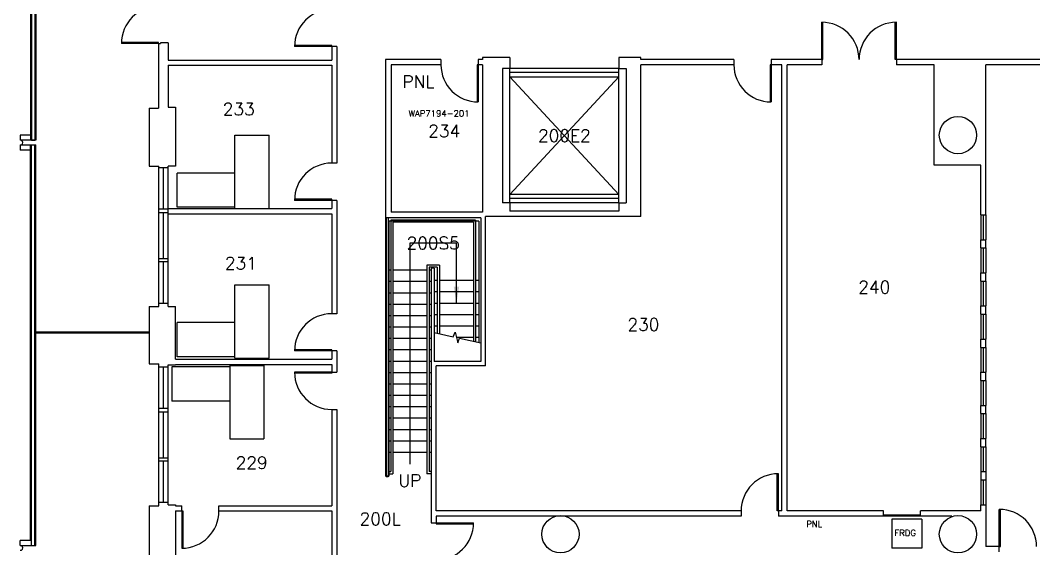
# Model space of a CAD drawing. Header units: inches. Extents: x -10292 to -5324, y 13582 to 17307.
# Drawn here: x -9741 to -8762, y 15425 to 15935 of the extents above; entities that cross this region are included whole.
import ezdxf

# ---------------------------------------------------------------- set-up
doc = ezdxf.new("R2010")
doc.units = ezdxf.units.IN
doc.header["$MEASUREMENT"] = 0
for name, color, linetype in [('A-AREA-IDEN', 7, 'Continuous'), ('A-COLS', 1, 'Continuous'), ('A-DOOR', 3, 'Continuous'), ('A-EQPM', 9, 'Continuous'), ('A-FLOR', 9, 'Continuous'), ('A-FLOR-EVTR', 3, 'Continuous'), ('A-FLOR-HRAL', 4, 'Continuous'), ('A-FLOR-STRS', 9, 'Continuous'), ('A-FURN', 9, 'Continuous'), ('A-GLAZ', 5, 'Continuous'), ('A-WALL-FULL', 7, 'Continuous'), ('T-WIFI-WAPS', 8, 'Continuous')]:
    doc.layers.add(name, color=color, linetype=linetype)
doc.styles.get("Standard").update_dxf_attribs({"font": 'romans.shx', "height": 12})
doc.dimstyles.get("Standard").update_dxf_attribs({"dimtxt": 0.18, "dimasz": 0.18, "dimexe": 0.18, "dimexo": 0.0625, "dimgap": 0.09, "dimtad": 0, "dimtih": 1, "dimtoh": 1, "dimdec": 4, "dimzin": 0, "dimdsep": 46, "dimtxsty": 'Standard', "dimcen": 0.09, "dimadec": 0, "dimazin": 0, "dimtfac": 1, "dimtdec": 4, "dimtofl": 0, "dimtmove": 0, "dimatfit": 3, "dimfxl": 0, "dimtolj": 1, "dimtzin": 0, "dimarcsym": 0})

msp = doc.modelspace()

# ---------------------------------------------------------------- linework, layer by layer
at = {"layer": 'A-COLS'}
for centre in [(-8834.81, 15824.31), (-9218.81, 15438.81), (-8834.81, 15438.81)]:
    msp.add_circle(centre, 18, dxfattribs=at)
at = {"layer": 'A-DOOR'}
for p, q in [((-8966.31, 15897.31), (-8966.31, 15933.31)), ((-8965.31, 15897.31), (-8965.31, 15933.31)), ((-8895.31, 15897.31), (-8895.31, 15933.31)), ((-8894.31, 15897.31), (-8894.31, 15933.31)), ((-9607.31, 15913.81), (-9643.06, 15913.81)), ((-9607.31, 15912.81), (-9643.06, 15912.81)), ((-9607.31, 15912.81), (-9607.31, 15913.81)), ((-9439.81, 15910.81), (-9475.81, 15910.81)), ((-9439.81, 15909.81), (-9475.81, 15909.81)), ((-9439.81, 15909.81), (-9439.81, 15910.81)), ((-8966.31, 15897.31), (-8965.31, 15897.31)), ((-8894.31, 15897.31), (-8895.31, 15897.31)), ((-9298.31, 15892.31), (-9299.31, 15892.31)), ((-9299.31, 15892.31), (-9299.31, 15856.31)), ((-9298.31, 15892.31), (-9298.31, 15856.31)), ((-9015.31, 15892.31), (-9016.31, 15892.31)), ((-9016.31, 15892.31), (-9016.31, 15856.31)), ((-9015.31, 15892.31), (-9015.31, 15856.31)), ((-9439.81, 15762.31), (-9475.81, 15762.31)), ((-9439.81, 15761.31), (-9475.81, 15761.31)), ((-9439.81, 15761.31), (-9439.81, 15762.31)), ((-9439.81, 15616.81), (-9475.81, 15616.81)), ((-9439.81, 15615.81), (-9475.81, 15615.81)), ((-9439.81, 15615.81), (-9439.81, 15616.81)), ((-9439.81, 15595.31), (-9475.81, 15595.31)), ((-9439.81, 15594.31), (-9475.81, 15594.31)), ((-9439.81, 15595.31), (-9439.81, 15594.31)), ((-9009.31, 15461.31), (-9009.31, 15497.31)), ((-9008.31, 15461.31), (-9008.31, 15497.31)), ((-8794.81, 15426.81), (-8794.81, 15462.81)), ((-8793.81, 15426.81), (-8793.81, 15462.81)), ((-9584.81, 15461.31), (-9584.81, 15425.31)), ((-9584.81, 15461.31), (-9583.81, 15461.31)), ((-9583.81, 15461.31), (-9583.81, 15425.31)), ((-9008.31, 15461.31), (-9009.31, 15461.31)), ((-8870.81, 15457.31), (-8906.81, 15457.31)), ((-8870.81, 15456.31), (-8906.81, 15456.31)), ((-8870.81, 15456.31), (-8870.81, 15457.31)), ((-9338.81, 15449.81), (-9302.81, 15449.81)), ((-9338.81, 15449.81), (-9338.81, 15448.81)), ((-9338.81, 15448.81), (-9302.81, 15448.81)), ((-8794.81, 15426.81), (-8793.81, 15426.81))]:
    msp.add_line(p, q, dxfattribs=at)
for centre, radius, start, end in [((-9607.31, 15912.81), 35.75, 90, 180), ((-9439.81, 15909.81), 36, 90, 180), ((-8966.31, 15897.31), 36, 0, 90), ((-8894.31, 15897.31), 36, 90, 180), ((-9298.31, 15892.31), 36, 180, 270), ((-9015.31, 15892.31), 36, 180, 270), ((-9439.81, 15761.31), 36, 90, 180), ((-9439.81, 15615.81), 36, 90, 180), ((-9439.81, 15595.31), 36, 180, 270), ((-9008.31, 15461.31), 36, 90, 180), ((-8794.81, 15426.81), 36, 0, 90), ((-9584.81, 15461.31), 36, 270, 0), ((-9338.81, 15449.81), 36, 270, 0)]:
    msp.add_arc(centre, radius, start, end, dxfattribs=at)
at = {"layer": 'A-EQPM'}
for p, q in [((-8898.81, 15453.31), (-8898.81, 15425.31)), ((-8869.81, 15453.31), (-8898.81, 15453.31)), ((-8869.81, 15453.31), (-8869.81, 15425.31)), ((-8869.81, 15425.31), (-8898.81, 15425.31))]:
    msp.add_line(p, q, dxfattribs=at)
at = {"layer": 'A-FLOR'}
for p, q in [((-9730.76, 16203.81), (-9730.76, 15819.31)), ((-9725.76, 16198.81), (-9725.76, 15819.31)), ((-9740.76, 15824.31), (-9740.76, 15819.31)), ((-9730.76, 15824.31), (-9740.76, 15824.31)), ((-9725.76, 15819.31), (-9740.76, 15819.31)), ((-9740.76, 15814.81), (-9725.76, 15814.81)), ((-9740.76, 15814.81), (-9740.76, 15809.81)), ((-9730.76, 15432.81), (-9730.76, 15814.81)), ((-9725.76, 15427.81), (-9725.76, 15814.81)), ((-9730.76, 15809.81), (-9740.76, 15809.81)), ((-9297.81, 15741.31), (-9384.81, 15741.31)), ((-9297.81, 15741.31), (-9297.81, 15624.12)), ((-9730.76, 15432.81), (-9740.76, 15432.81)), ((-9740.76, 15427.81), (-9740.76, 15432.81)), ((-9740.76, 15427.81), (-9725.76, 15427.81))]:
    msp.add_line(p, q, dxfattribs=at)
for centre in [(-9740.53, 15817.06), (-9740.53, 15425.56)]:
    msp.add_arc(centre, 2.26, 263.97442, 96.02558, dxfattribs=at)
at = {"layer": 'A-FLOR-EVTR'}
for p, q in [((-9162.31, 15888.81), (-9267.81, 15888.81)), ((-9267.81, 15758.81), (-9267.81, 15888.81)), ((-9162.31, 15884.69), (-9267.81, 15884.69)), ((-9162.31, 15758.81), (-9162.31, 15888.81)), ((-9267.81, 15880.56), (-9162.31, 15767.06)), ((-9162.31, 15880.56), (-9267.81, 15767.06)), ((-9267.81, 15880.56), (-9162.31, 15880.56)), ((-9162.31, 15767.06), (-9267.81, 15767.06)), ((-9162.31, 15762.94), (-9267.81, 15762.94)), ((-9162.31, 15758.81), (-9267.81, 15758.81))]:
    msp.add_line(p, q, dxfattribs=at)
at = {"layer": 'A-FLOR-HRAL'}
for p, q in [((-9729.76, 16198.81), (-9729.76, 15819.31)), ((-9726.76, 16198.81), (-9726.76, 15819.31)), ((-9729.76, 15819.31), (-9726.76, 15819.31)), ((-9729.76, 15814.81), (-9726.76, 15814.81)), ((-9729.76, 15427.81), (-9729.76, 15814.81)), ((-9726.76, 15427.81), (-9726.76, 15814.81)), ((-9387.31, 15744.31), (-9387.31, 15494.31)), ((-9385.31, 15744.31), (-9385.31, 15494.31)), ((-9382.81, 15742.31), (-9382.81, 15499.31)), ((-9300.81, 15742.31), (-9382.81, 15742.31)), ((-9380.81, 15740.31), (-9380.81, 15497.31)), ((-9302.81, 15740.31), (-9380.81, 15740.31)), ((-9302.81, 15740.31), (-9302.81, 15625.21)), ((-9300.81, 15742.31), (-9300.81, 15624.77)), ((-9347.81, 15698.81), (-9347.81, 15497.31)), ((-9335.81, 15698.81), (-9347.81, 15698.81)), ((-9345.81, 15696.81), (-9345.81, 15499.31)), ((-9337.81, 15696.81), (-9345.81, 15696.81)), ((-9337.81, 15696.81), (-9337.81, 15632.85)), ((-9335.81, 15698.81), (-9335.81, 15632.42)), ((-9725.76, 15634.31), (-9616.26, 15634.31)), ((-9725.76, 15633.31), (-9616.26, 15633.31)), ((-9385.31, 15494.31), (-9387.31, 15494.31)), ((-9384.81, 15499.31), (-9382.81, 15499.31)), ((-9384.81, 15497.31), (-9380.81, 15497.31)), ((-9343.81, 15497.31), (-9347.81, 15497.31)), ((-9343.81, 15499.31), (-9345.81, 15499.31)), ((-9729.76, 15427.81), (-9726.76, 15427.81))]:
    msp.add_line(p, q, dxfattribs=at)
at = {"layer": 'A-FLOR-STRS'}
for p, q in [((-9387.81, 15744.31), (-9387.81, 15494.81)), ((-9384.81, 15741.31), (-9384.81, 15494.81)), ((-9382.81, 15693.81), (-9384.81, 15693.81)), ((-9347.81, 15693.81), (-9380.81, 15693.81)), ((-9343.81, 15693.81), (-9345.81, 15693.81)), ((-9382.81, 15682.81), (-9384.81, 15682.81)), ((-9347.81, 15682.81), (-9380.81, 15682.81)), ((-9343.81, 15682.81), (-9345.81, 15682.81)), ((-9337.81, 15683.81), (-9340.81, 15683.81)), ((-9302.81, 15683.81), (-9335.81, 15683.81)), ((-9297.81, 15683.81), (-9300.81, 15683.81)), ((-9382.81, 15671.81), (-9384.81, 15671.81)), ((-9347.81, 15671.81), (-9380.81, 15671.81)), ((-9343.81, 15671.81), (-9345.81, 15671.81)), ((-9337.81, 15672.81), (-9340.81, 15672.81)), ((-9302.81, 15672.81), (-9335.81, 15672.81)), ((-9297.81, 15672.81), (-9300.81, 15672.81)), ((-9382.81, 15660.81), (-9384.81, 15660.81)), ((-9347.81, 15660.81), (-9380.81, 15660.81)), ((-9343.81, 15660.81), (-9345.81, 15660.81)), ((-9337.81, 15661.81), (-9340.81, 15661.81)), ((-9302.81, 15661.81), (-9335.81, 15661.81)), ((-9297.81, 15661.81), (-9300.81, 15661.81)), ((-9382.81, 15649.81), (-9384.81, 15649.81)), ((-9347.81, 15649.81), (-9380.81, 15649.81)), ((-9343.81, 15649.81), (-9345.81, 15649.81)), ((-9337.81, 15650.81), (-9340.81, 15650.81)), ((-9302.81, 15650.81), (-9335.81, 15650.81)), ((-9297.81, 15650.81), (-9300.81, 15650.81)), ((-9382.81, 15638.81), (-9384.81, 15638.81)), ((-9347.81, 15638.81), (-9380.81, 15638.81)), ((-9343.81, 15638.81), (-9345.81, 15638.81)), ((-9337.81, 15639.81), (-9340.81, 15639.81)), ((-9302.81, 15639.81), (-9335.81, 15639.81)), ((-9297.81, 15639.81), (-9300.81, 15639.81)), ((-9302.81, 15628.81), (-9319.31, 15628.81)), ((-9297.81, 15628.81), (-9300.81, 15628.81)), ((-9382.81, 15627.81), (-9384.81, 15627.81)), ((-9347.81, 15627.81), (-9380.81, 15627.81)), ((-9343.81, 15627.81), (-9345.81, 15627.81)), ((-9382.81, 15616.81), (-9384.81, 15616.81)), ((-9347.81, 15616.81), (-9380.81, 15616.81)), ((-9343.81, 15616.81), (-9345.81, 15616.81)), ((-9382.81, 15605.81), (-9384.81, 15605.81)), ((-9347.81, 15605.81), (-9380.81, 15605.81)), ((-9343.81, 15605.81), (-9345.81, 15605.81)), ((-9382.81, 15594.81), (-9384.81, 15594.81)), ((-9347.81, 15594.81), (-9380.81, 15594.81)), ((-9343.81, 15594.81), (-9345.81, 15594.81)), ((-9382.81, 15583.81), (-9384.81, 15583.81)), ((-9347.81, 15583.81), (-9380.81, 15583.81)), ((-9343.81, 15583.81), (-9345.81, 15583.81)), ((-9382.81, 15572.81), (-9384.81, 15572.81)), ((-9347.81, 15572.81), (-9380.81, 15572.81)), ((-9343.81, 15572.81), (-9345.81, 15572.81)), ((-9382.81, 15561.81), (-9384.81, 15561.81)), ((-9347.81, 15561.81), (-9380.81, 15561.81)), ((-9343.81, 15561.81), (-9345.81, 15561.81)), ((-9382.81, 15550.81), (-9384.81, 15550.81)), ((-9347.81, 15550.81), (-9380.81, 15550.81)), ((-9343.81, 15550.81), (-9345.81, 15550.81)), ((-9382.81, 15539.81), (-9384.81, 15539.81)), ((-9347.81, 15539.81), (-9380.81, 15539.81)), ((-9343.81, 15539.81), (-9345.81, 15539.81)), ((-9382.81, 15528.81), (-9384.81, 15528.81)), ((-9347.81, 15528.81), (-9380.81, 15528.81)), ((-9343.81, 15528.81), (-9345.81, 15528.81)), ((-9382.81, 15517.81), (-9384.81, 15517.81)), ((-9347.81, 15517.81), (-9380.81, 15517.81)), ((-9343.81, 15517.81), (-9345.81, 15517.81)), ((-9384.81, 15494.81), (-9387.81, 15494.81))]:
    msp.add_line(p, q, dxfattribs=at)
msp.add_lwpolyline([(-9340.81, 15633.51), (-9322.34, 15629.48), (-9320.55, 15634.09), (-9318.07, 15623.54), (-9316.29, 15628.15), (-9295.81, 15623.68)], dxfattribs=at)
at = {"layer": 'A-FURN'}
for p, q in [((-9533.31, 15824.31), (-9500.31, 15824.31)), ((-9533.31, 15753.31), (-9533.31, 15824.31)), ((-9500.31, 15753.31), (-9500.31, 15824.31)), ((-9533.31, 15787.72), (-9589.31, 15787.72)), ((-9589.31, 15754.72), (-9589.31, 15787.72)), ((-9533.31, 15754.72), (-9589.31, 15754.72)), ((-9533.31, 15753.31), (-9500.31, 15753.31)), ((-9533.31, 15679.81), (-9500.31, 15679.81)), ((-9533.31, 15608.81), (-9533.31, 15679.81)), ((-9500.31, 15608.81), (-9500.31, 15679.81)), ((-9533.31, 15643.22), (-9589.31, 15643.22)), ((-9589.31, 15610.22), (-9589.31, 15643.22)), ((-9533.31, 15610.22), (-9589.31, 15610.22)), ((-9533.31, 15608.81), (-9500.31, 15608.81)), ((-9538.31, 15600.41), (-9594.31, 15600.41)), ((-9594.31, 15600.41), (-9594.31, 15567.41)), ((-9538.31, 15601.81), (-9505.31, 15601.81)), ((-9538.31, 15601.81), (-9538.31, 15530.81)), ((-9505.31, 15601.81), (-9505.31, 15530.81)), ((-9538.31, 15567.41), (-9594.31, 15567.41)), ((-9538.31, 15530.81), (-9505.31, 15530.81))]:
    msp.add_line(p, q, dxfattribs=at)
at = {"layer": 'A-GLAZ'}
for p, q in [((-9606.81, 15752.81), (-9606.81, 15792.81)), ((-9602.31, 15752.81), (-9602.31, 15792.81)), ((-9597.81, 15752.81), (-9597.81, 15792.81)), ((-9606.81, 15704.81), (-9606.81, 15749.31)), ((-9602.31, 15704.81), (-9602.31, 15749.31)), ((-9597.81, 15704.81), (-9597.81, 15749.31)), ((-8812.81, 15747.31), (-8812.81, 15723.31)), ((-8810.31, 15747.31), (-8810.31, 15723.31)), ((-8807.81, 15747.31), (-8807.81, 15723.31)), ((-8812.81, 15715.31), (-8812.81, 15691.31)), ((-8810.31, 15715.31), (-8810.31, 15691.31)), ((-8807.81, 15715.31), (-8807.81, 15691.31)), ((-9606.81, 15661.81), (-9606.81, 15701.81)), ((-9602.31, 15661.81), (-9602.31, 15701.81)), ((-9597.81, 15661.81), (-9597.81, 15701.81)), ((-8812.81, 15683.31), (-8812.81, 15659.31)), ((-8810.31, 15683.31), (-8810.31, 15659.31)), ((-8807.81, 15683.31), (-8807.81, 15659.31)), ((-8812.81, 15651.31), (-8812.81, 15627.31)), ((-8810.31, 15651.31), (-8810.31, 15627.31)), ((-8807.81, 15651.31), (-8807.81, 15627.31)), ((-8812.81, 15619.31), (-8812.81, 15595.31)), ((-8810.31, 15619.31), (-8810.31, 15595.31)), ((-8807.81, 15619.31), (-8807.81, 15595.31)), ((-9606.81, 15560.31), (-9606.81, 15600.31)), ((-9602.31, 15560.31), (-9602.31, 15600.31)), ((-9597.81, 15560.31), (-9597.81, 15600.31)), ((-8812.81, 15587.31), (-8812.81, 15563.31)), ((-8810.31, 15587.31), (-8810.31, 15563.31)), ((-8807.81, 15587.31), (-8807.81, 15563.31)), ((-9606.81, 15512.31), (-9606.81, 15556.81)), ((-9602.31, 15512.31), (-9602.31, 15556.81)), ((-9597.81, 15512.31), (-9597.81, 15556.81)), ((-8812.81, 15555.31), (-8812.81, 15531.31)), ((-8810.31, 15555.31), (-8810.31, 15531.31)), ((-8807.81, 15555.31), (-8807.81, 15531.31)), ((-8812.81, 15523.31), (-8812.81, 15499.31)), ((-8810.31, 15523.31), (-8810.31, 15499.31)), ((-8807.81, 15523.31), (-8807.81, 15499.31)), ((-9606.81, 15469.31), (-9606.81, 15509.31)), ((-9602.31, 15469.31), (-9602.31, 15509.31)), ((-9597.81, 15469.31), (-9597.81, 15509.31)), ((-8812.81, 15491.31), (-8812.81, 15467.31)), ((-8810.31, 15491.31), (-8810.31, 15467.31)), ((-8807.81, 15491.31), (-8807.81, 15467.31))]:
    msp.add_line(p, q, dxfattribs=at)
at = {"layer": 'A-WALL-FULL'}
for p, q in [((-9607.31, 15912.81), (-9605.31, 15912.81)), ((-9607.31, 15912.81), (-9607.31, 15850.31)), ((-9597.81, 15913.31), (-9605.31, 15913.31)), ((-9605.31, 15913.31), (-9605.31, 15912.81)), ((-9597.81, 15913.31), (-9597.81, 15896.81)), ((-9439.81, 15909.81), (-9439.81, 15896.81)), ((-9434.81, 15909.81), (-9439.81, 15909.81)), ((-9434.81, 15909.81), (-9434.81, 15797.31)), ((-9597.81, 15896.81), (-9439.81, 15896.81)), ((-9387.81, 15897.31), (-9387.81, 15744.31)), ((-9334.31, 15897.31), (-9387.81, 15897.31)), ((-9334.31, 15897.31), (-9334.31, 15892.31)), ((-9294.31, 15897.31), (-9298.31, 15897.31)), ((-9298.31, 15897.31), (-9298.31, 15892.31)), ((-9267.81, 15899.31), (-9294.31, 15899.31)), ((-9294.31, 15899.31), (-9294.31, 15897.31)), ((-9267.81, 15899.31), (-9267.81, 15888.81)), ((-9141.31, 15899.31), (-9162.31, 15899.31)), ((-9162.31, 15899.31), (-9162.31, 15888.81)), ((-9141.31, 15897.31), (-9141.31, 15899.31)), ((-9051.31, 15897.31), (-9141.31, 15897.31)), ((-9051.31, 15897.31), (-9051.31, 15892.31)), ((-9015.31, 15897.31), (-9015.31, 15892.31)), ((-8966.31, 15897.31), (-9015.31, 15897.31)), ((-8966.31, 15897.31), (-8966.31, 15892.31)), ((-8583.81, 15897.31), (-8894.31, 15897.31)), ((-8894.31, 15897.31), (-8894.31, 15892.31)), ((-9597.81, 15891.81), (-9439.81, 15891.81)), ((-9597.81, 15891.81), (-9597.81, 15851.31)), ((-9439.81, 15891.81), (-9439.81, 15797.31)), ((-9334.31, 15892.31), (-9382.31, 15892.31)), ((-9382.31, 15892.31), (-9382.31, 15749.81)), ((-9294.31, 15892.31), (-9298.31, 15892.31)), ((-9294.31, 15892.31), (-9294.31, 15749.81)), ((-9267.81, 15888.81), (-9274.81, 15888.81)), ((-9274.81, 15888.81), (-9274.81, 15758.81)), ((-9162.31, 15888.81), (-9155.31, 15888.81)), ((-9155.31, 15888.81), (-9155.31, 15758.81)), ((-9141.31, 15745.81), (-9141.31, 15892.31)), ((-9051.31, 15892.31), (-9141.31, 15892.31)), ((-9004.81, 15892.31), (-9015.31, 15892.31)), ((-9004.81, 15461.31), (-9004.81, 15892.31)), ((-8966.31, 15892.31), (-8999.81, 15892.31)), ((-8999.81, 15461.31), (-8999.81, 15892.31)), ((-8857.81, 15892.31), (-8894.31, 15892.31)), ((-8857.81, 15795.31), (-8857.81, 15892.31)), ((-8807.81, 15747.31), (-8807.81, 15892.31)), ((-8583.81, 15892.31), (-8807.81, 15892.31)), ((-9616.26, 15850.31), (-9607.31, 15850.31)), ((-9616.26, 15850.31), (-9616.26, 15794.31)), ((-9597.81, 15851.31), (-9590.81, 15851.31)), ((-9590.81, 15851.31), (-9590.81, 15794.31)), ((-9434.81, 15797.31), (-9439.81, 15797.31)), ((-8812.81, 15795.31), (-8857.81, 15795.31)), ((-8812.81, 15747.31), (-8812.81, 15795.31)), ((-9616.26, 15794.31), (-9606.81, 15794.31)), ((-9606.81, 15792.81), (-9606.81, 15794.31)), ((-9597.81, 15792.81), (-9606.81, 15792.81)), ((-9597.81, 15792.81), (-9597.81, 15794.31)), ((-9590.81, 15794.31), (-9597.81, 15794.31)), ((-9439.81, 15761.31), (-9439.81, 15753.31)), ((-9434.81, 15761.31), (-9439.81, 15761.31)), ((-9434.81, 15761.31), (-9434.81, 15651.81)), ((-9267.81, 15758.81), (-9274.81, 15758.81)), ((-9267.81, 15758.81), (-9267.81, 15750.81)), ((-9162.31, 15758.81), (-9162.31, 15750.81)), ((-9162.31, 15758.81), (-9155.31, 15758.81)), ((-9606.81, 15749.31), (-9606.81, 15752.81)), ((-9597.81, 15752.81), (-9606.81, 15752.81)), ((-9597.81, 15749.31), (-9606.81, 15749.31)), ((-9597.81, 15753.31), (-9439.81, 15753.31)), ((-9597.81, 15749.31), (-9597.81, 15752.81)), ((-9597.81, 15748.31), (-9439.81, 15748.31)), ((-9439.81, 15748.31), (-9439.81, 15651.81)), ((-9294.31, 15749.81), (-9382.31, 15749.81)), ((-9141.31, 15745.81), (-9291.31, 15745.81)), ((-9291.31, 15601.31), (-9291.31, 15745.81)), ((-9162.31, 15750.81), (-9267.81, 15750.81)), ((-8812.81, 15747.31), (-8807.81, 15747.31)), ((-9295.81, 15744.31), (-9387.81, 15744.31)), ((-9295.81, 15744.31), (-9295.81, 15605.81)), ((-8812.81, 15723.31), (-8807.81, 15723.31)), ((-8812.81, 15715.31), (-8812.81, 15723.31)), ((-8807.81, 15715.31), (-8807.81, 15723.31)), ((-8812.81, 15715.31), (-8807.81, 15715.31)), ((-9606.81, 15701.81), (-9606.81, 15704.81)), ((-9597.81, 15704.81), (-9606.81, 15704.81)), ((-9597.81, 15701.81), (-9606.81, 15701.81)), ((-9597.81, 15701.81), (-9597.81, 15704.81)), ((-9340.81, 15695.81), (-9343.81, 15695.81)), ((-9343.81, 15695.81), (-9343.81, 15449.81)), ((-9340.81, 15695.81), (-9340.81, 15605.81)), ((-8812.81, 15691.31), (-8807.81, 15691.31)), ((-8812.81, 15683.31), (-8812.81, 15691.31)), ((-8807.81, 15683.31), (-8807.81, 15691.31)), ((-8812.81, 15683.31), (-8807.81, 15683.31)), ((-9616.26, 15658.81), (-9606.81, 15658.81)), ((-9616.26, 15658.81), (-9616.26, 15603.31)), ((-9606.81, 15658.81), (-9606.81, 15661.81)), ((-9597.81, 15661.81), (-9606.81, 15661.81)), ((-9597.81, 15658.81), (-9597.81, 15661.81)), ((-9597.81, 15658.81), (-9590.81, 15658.81)), ((-9590.81, 15607.81), (-9590.81, 15658.81)), ((-8812.81, 15659.31), (-8807.81, 15659.31)), ((-8812.81, 15651.31), (-8812.81, 15659.31)), ((-8807.81, 15651.31), (-8807.81, 15659.31)), ((-9434.81, 15651.81), (-9439.81, 15651.81)), ((-8812.81, 15651.31), (-8807.81, 15651.31)), ((-8812.81, 15627.31), (-8807.81, 15627.31)), ((-8812.81, 15619.31), (-8812.81, 15627.31)), ((-8812.81, 15619.31), (-8807.81, 15619.31)), ((-8807.81, 15619.31), (-8807.81, 15627.31)), ((-9439.81, 15615.81), (-9439.81, 15607.81)), ((-9434.81, 15615.81), (-9439.81, 15615.81)), ((-9434.81, 15615.81), (-9434.81, 15595.31)), ((-9616.26, 15603.31), (-9606.81, 15603.31)), ((-9606.81, 15600.31), (-9606.81, 15603.31)), ((-9597.81, 15600.31), (-9606.81, 15600.31)), ((-9597.81, 15602.31), (-9590.81, 15602.31)), ((-9597.81, 15600.31), (-9597.81, 15602.31)), ((-9590.81, 15607.81), (-9439.81, 15607.81)), ((-9590.81, 15602.81), (-9439.81, 15602.81)), ((-9590.81, 15602.31), (-9590.81, 15602.81)), ((-9439.81, 15602.81), (-9439.81, 15595.31)), ((-9295.81, 15605.81), (-9340.81, 15605.81)), ((-9338.81, 15461.31), (-9338.81, 15601.31)), ((-9291.31, 15601.31), (-9338.81, 15601.31)), ((-9439.81, 15595.31), (-9434.81, 15595.31)), ((-8812.81, 15595.31), (-8807.81, 15595.31)), ((-8812.81, 15587.31), (-8812.81, 15595.31)), ((-8807.81, 15587.31), (-8807.81, 15595.31)), ((-8812.81, 15587.31), (-8807.81, 15587.31)), ((-9606.81, 15556.81), (-9606.81, 15560.31)), ((-9597.81, 15560.31), (-9606.81, 15560.31)), ((-9597.81, 15556.81), (-9597.81, 15560.31)), ((-8812.81, 15563.31), (-8807.81, 15563.31)), ((-8812.81, 15555.31), (-8812.81, 15563.31)), ((-8807.81, 15555.31), (-8807.81, 15563.31)), ((-9597.81, 15556.81), (-9606.81, 15556.81)), ((-9439.81, 15559.31), (-9439.81, 15466.31)), ((-9439.81, 15559.31), (-9434.81, 15559.31)), ((-9434.81, 15559.31), (-9434.81, 15406.81)), ((-8812.81, 15555.31), (-8807.81, 15555.31)), ((-8812.81, 15531.31), (-8807.81, 15531.31)), ((-8812.81, 15523.31), (-8812.81, 15531.31)), ((-8807.81, 15523.31), (-8807.81, 15531.31)), ((-8812.81, 15523.31), (-8807.81, 15523.31)), ((-9606.81, 15509.31), (-9606.81, 15512.31)), ((-9597.81, 15512.31), (-9606.81, 15512.31)), ((-9597.81, 15509.31), (-9597.81, 15512.31)), ((-9597.81, 15509.31), (-9606.81, 15509.31)), ((-8812.81, 15499.31), (-8812.81, 15491.31)), ((-8812.81, 15499.31), (-8807.81, 15499.31)), ((-8812.81, 15491.31), (-8807.81, 15491.31)), ((-8807.81, 15499.31), (-8807.81, 15491.31)), ((-9616.26, 15466.31), (-9606.81, 15466.31)), ((-9616.26, 15466.31), (-9616.26, 15410.31)), ((-9606.81, 15466.31), (-9606.81, 15469.31)), ((-9597.81, 15469.31), (-9606.81, 15469.31)), ((-9597.81, 15467.31), (-9597.81, 15469.31)), ((-9597.81, 15467.31), (-9590.81, 15467.31)), ((-9590.81, 15467.31), (-9590.81, 15466.31)), ((-9590.81, 15466.31), (-9584.81, 15466.31)), ((-9584.81, 15461.31), (-9584.81, 15466.31)), ((-9548.81, 15466.31), (-9439.81, 15466.31)), ((-9548.81, 15461.31), (-9548.81, 15466.31)), ((-8812.81, 15467.31), (-8807.81, 15467.31)), ((-8812.81, 15461.31), (-8812.81, 15467.31)), ((-8807.81, 15467.31), (-8807.81, 15426.81)), ((-9590.81, 15461.31), (-9584.81, 15461.31)), ((-9590.81, 15461.31), (-9590.81, 15410.31)), ((-9548.81, 15461.31), (-9439.81, 15461.31)), ((-9439.81, 15461.31), (-9439.81, 15406.81)), ((-9044.31, 15461.31), (-9338.81, 15461.31)), ((-9044.31, 15456.31), (-9338.81, 15456.31)), ((-9338.81, 15456.31), (-9338.81, 15449.81)), ((-9044.31, 15461.31), (-9044.31, 15456.31)), ((-9008.31, 15461.31), (-9008.31, 15456.31)), ((-9004.81, 15461.31), (-9008.31, 15461.31)), ((-8906.81, 15456.31), (-9008.31, 15456.31)), ((-8906.81, 15461.31), (-8999.81, 15461.31)), ((-8906.81, 15456.31), (-8906.81, 15461.31)), ((-8812.81, 15461.31), (-8870.81, 15461.31)), ((-8870.81, 15456.31), (-8870.81, 15461.31)), ((-8840.81, 15456.31), (-8870.81, 15456.31)), ((-9343.81, 15449.81), (-9338.81, 15449.81)), ((-8794.81, 15426.81), (-8807.81, 15426.81)), ((-8794.81, 15421.81), (-8794.81, 15426.81))]:
    msp.add_line(p, q, dxfattribs=at)

# ---------------------------------------------------------------- texts
at = {"layer": 'A-AREA-IDEN', "char_height": 12, "attachment_point": 5}
for s, insert in [('233', (-9529.66, 15849.43)), ('234', (-9331.15, 15828.3)), ('200E2', (-9215.06, 15823.81)), ('200S5', (-9341.81, 15720.06)), ('231', (-9527.65, 15700.58)), ('240', (-8915.66, 15677.47)), ('230', (-9138.67, 15641.35)), ('229', (-9517.17, 15507.89)), ('200L', (-9393.09, 15453.61))]:
    msp.add_mtext(s, dxfattribs=dict(at, insert=insert))
at = {"layer": 'A-EQPM'}
for s, height, p in [('PNL', 12, (-9371.51, 15869.9)), ('PNL', 6, (-8981.32, 15445.62)), ('FRDG', 6, (-8896.16, 15437.13))]:
    msp.add_text(s, height=height, dxfattribs=at).set_placement(p)
at = {"layer": 'A-FLOR-STRS', "insert": (-9364.31, 15490.63), "char_height": 12, "attachment_point": 5}
msp.add_mtext_dynamic_manual_height_columns('UP', width=12.8349, gutter_width=60, heights=[0], dxfattribs=at)
at = {"layer": 'T-WIFI-WAPS', "insert": (-9336.12, 15845.24), "char_height": 6, "attachment_point": 5}
msp.add_mtext('WAP7194-201', dxfattribs=at)

# ---------------------------------------------------------------- leaders
at = {"layer": 'A-FLOR-STRS'}
msp.add_leader([(-9319.31, 15661.81), (-9319.31, 15720.06), (-9364.31, 15720.06), (-9364.31, 15506.58)], dimstyle='Standard', override={"dimasz": 16}, dxfattribs=at)

doc.saveas('drawing.dxf')
